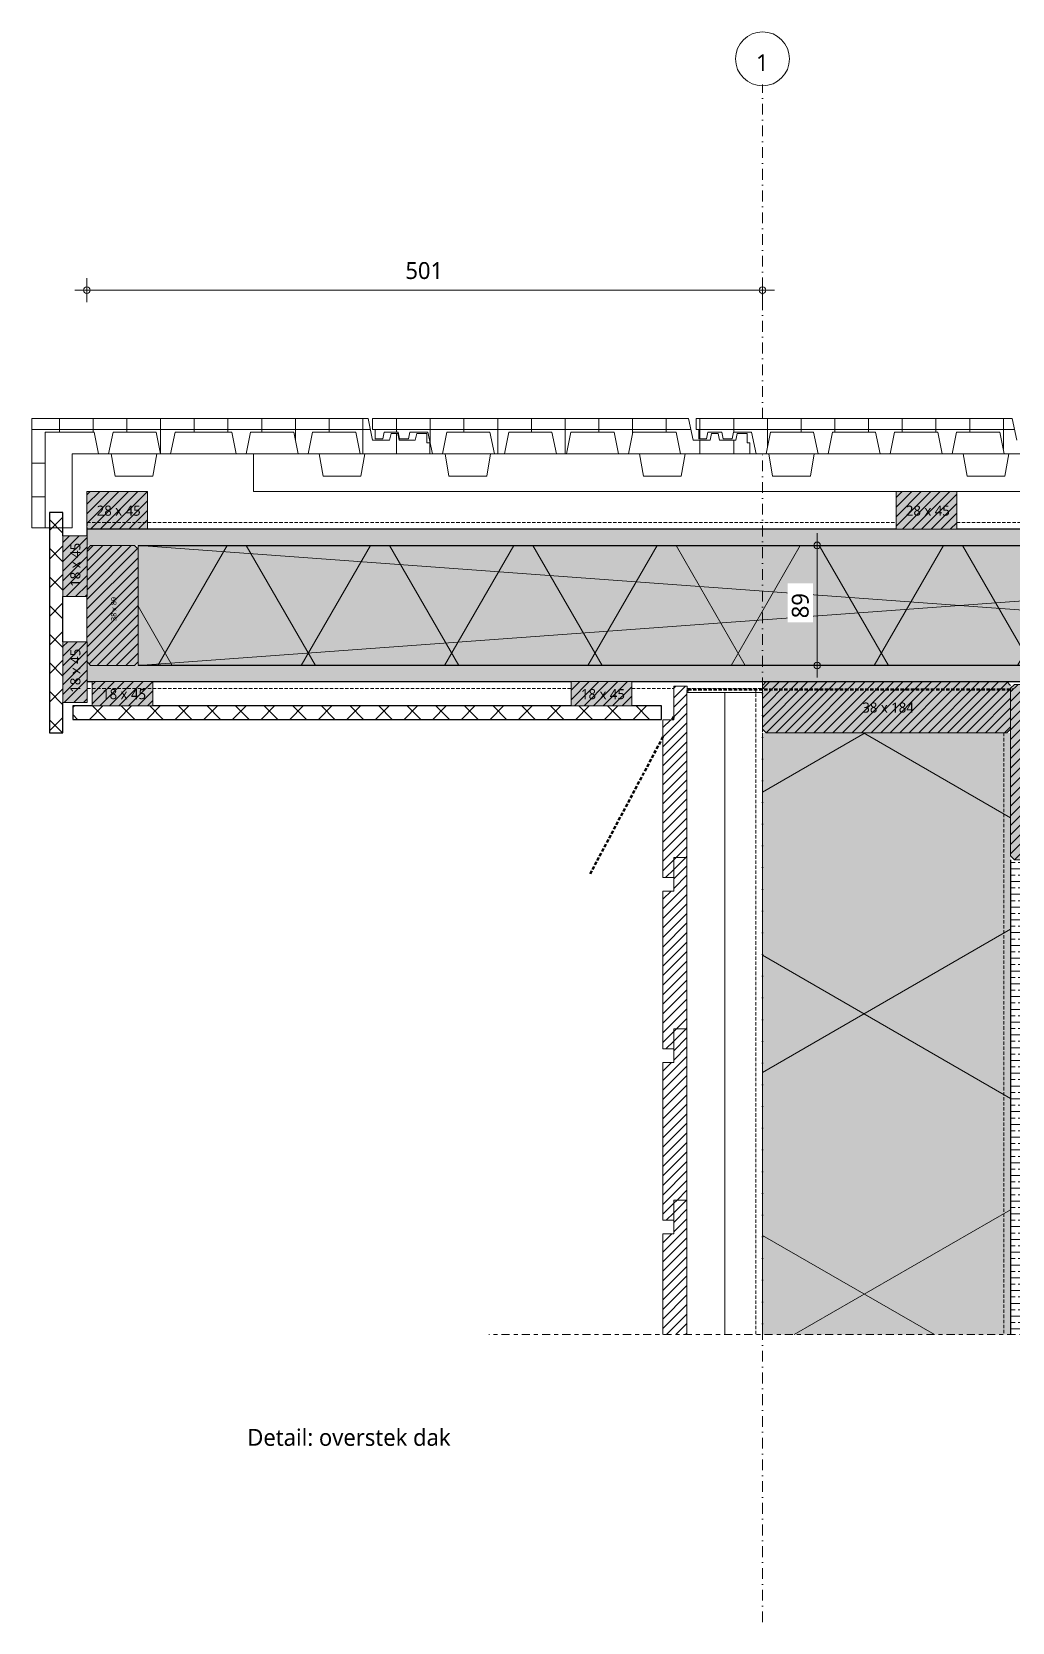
# Model space of a CAD drawing. Header units: millimetres. Extents: x 2927 to 18500, y -7154 to 6447.
# Drawn here: x 9105 to 9832, y 4066 to 5245 of the extents above; entities that cross this region are included whole.
import ezdxf

# ---------------------------------------------------------------- set-up
doc = ezdxf.new("R2010")
doc.units = ezdxf.units.MM
for name, pattern in [('MV_center', [15, 6, -3, 3, -3]), ('MV_hidden', [3.75, 2.5, -1.25]), ('MV_stramien', [16, 8, -4, 0, -4])]:
    doc.linetypes.add(name, pattern=pattern)
for name, color, linetype, lineweight in [('A-ANNO-DIMS', 211, 'Continuous', 13), ('A-ANNO-DIMS-5', 211, 'Continuous', 13), ('A-ANNO-NOTE', 131, 'Continuous', 18), ('A-DETL', 90, 'Continuous', 13), ('A-DETL-GENF', 92, 'Continuous', 18), ('A-DETL-MEDM', 33, 'Continuous', 18), ('G-ANNO-TEXT', 231, 'Continuous', 13)]:
    doc.layers.add(name, color=color, linetype=linetype, lineweight=lineweight)
doc.styles.add('Segoe UI', font='segoeui.ttf', dxfattribs={"height": 7.5})
doc.styles.add('Segoe UI_1', font='segoeui.ttf', dxfattribs={"height": 4})
doc.styles.add('Segoe UI_3', font='segoeui.ttf', dxfattribs={"height": 12.5})
doc.dimstyles.new('2_5_mm', dxfattribs={"dimscale": 304.8, "dimtxt": 13.092049, "dimasz": 0.016404, "dimexe": 0.029528, "dimexo": 0.0625, "dimgap": 0.014764, "dimtad": 1, "dimdec": 0, "dimzin": 0, "dimdsep": 46, "dimtxsty": 'Segoe UI_3', "dimblk1": 'DOTBLANK', "dimblk2": 'DOTBLANK', "dimsah": 1, "dimcen": 0.09, "dimdle": 0.029528, "dimazin": 0, "dimtfac": 1, "dimtdec": 4, "dimtix": 1, "dimtmove": 0, "dimatfit": 3, "dimfxl": 0.029528, "dimfxlon": 1, "dimtvp": 1, "dimtfill": 1, "dimtolj": 1, "dimtzin": 0, "dimarcsym": 2})
doc.dimstyles.new('2_5_mm_controle', dxfattribs={"dimscale": 304.8, "dimtxt": 13.092049, "dimasz": 0.016404, "dimexe": 0.029528, "dimexo": 0.0625, "dimgap": 0.008202, "dimtad": 1, "dimdec": 0, "dimzin": 0, "dimdsep": 46, "dimtxsty": 'Segoe UI_3', "dimblk1": 'DOTBLANK', "dimblk2": 'DOTBLANK', "dimsah": 1, "dimcen": 0.09, "dimdle": 0.029528, "dimazin": 0, "dimtfac": 1, "dimtdec": 4, "dimtix": 1, "dimtmove": 0, "dimatfit": 3, "dimfxl": 0.029528, "dimfxlon": 1, "dimtvp": 1, "dimtfill": 1, "dimtolj": 1, "dimtzin": 0, "dimarcsym": 2})
pattern_1 = [(0, (0, 0), (0, 9.476), []), (0, (0, 4.738), (0, 9.476), [4.738, -2.369])]
pattern_2 = [(45, (0, 0), (-10.606602, 10.606602), []), (135, (0, 0), (-10.606602, -10.606602), [])]
pattern_3 = [(45, (0, 0), (-3.535534, 3.535534), [])]
pattern_4 = [(0, (0, 0), (0, 25), []), (90, (0, 0), (-25, 1e-15), [])]

# ---------------------------------------------------------------- blocks, each defined once
blk = doc.blocks.new('42 isolatie - Type 1-3769778-Details Domera')
at = {"layer": 'A-DETL-GENF'}
blk.add_hatch(color=256, dxfattribs=at).paths.add_polyline_path([(470.4, 0.8), (470.4, 184.8), (24.3, 184.8), (24.3, 0.8), (306.1, 0.8)])
at = {"layer": 'A-DETL-GENF', "lineweight": 13}
h = blk.add_hatch(dxfattribs=at)
h.set_pattern_fill('FP_24', color=256, style=0, pattern_type=2)
h.set_pattern_definition([(60, (-2126.39, 181.76), (-155.885, 90), []), (120, (-2126.39, 181.76), (-155.885, -90), [])])
h.paths.add_polyline_path([(470.4, 0.8), (470.4, 184.8), (24.3, 184.8), (24.3, 0.8), (306.1, 0.8)])
at = {"layer": 'A-DETL-GENF'}
for p, q in [((470.4, 184.8), (118.3, 184.8)), ((24.3, 0.8), (470.4, 0.8))]:
    blk.add_line(p, q, dxfattribs=at)
blk = doc.blocks.new('00 hout_rechthoekig_sls - SLS 38x184-V7-Details Domera')
at = {"layer": 'A-DETL-GENF'}
blk.add_hatch(color=256, dxfattribs=at).paths.add_polyline_path([(2.8, -38), (181.2, -38), (184, -35.2), (184, -2.8), (181.2, 0), (2.8, 0), (0, -2.8), (0, -35.2)])
at = {"layer": 'A-DETL-MEDM', "lineweight": 13}
h = blk.add_hatch(dxfattribs=at)
h.set_pattern_fill('FP_25', color=256, style=0, pattern_type=2)
h.set_pattern_definition([(45, (-9646.421, -4763.016), (-3.535534, 3.535534), [])])
h.paths.add_polyline_path([(2.8, -38), (181.2, -38), (184, -35.2), (184, -2.8), (181.2, 0), (2.8, 0), (0, -2.8), (0, -35.2)])
at = {"layer": 'A-DETL-MEDM'}
for p, q in [((0, -2.8), (2.8, 0)), ((2.8, 0), (0, -2.8)), ((181.2, 0), (184, -2.8)), ((0, -2.8), (0, -35.2)), ((181.2, 0), (184, -2.8)), ((2.8, -38), (0, -35.2)), ((0, -35.2), (2.8, -38)), ((184, -35.2), (181.2, -38)), ((181.2, -38), (184, -35.2)), ((2.8, -38), (181.2, -38))]:
    blk.add_line(p, q, dxfattribs=at)
blk = doc.blocks.new('00 hout_rechthoekig_sls - Vuren Gewolmaniseerd 28x45-V8-Details Domera')
at = {"layer": 'A-DETL-GENF', "lineweight": 13}
blk.add_hatch(color=256, dxfattribs=at).paths.add_polyline_path([(45, -28), (45, 0), (0, 0), (0, -28)])
at = {"layer": 'A-DETL-MEDM', "lineweight": 13}
h = blk.add_hatch(dxfattribs=at)
h.set_pattern_fill('FP_26', color=256, style=0, pattern_type=2)
h.set_pattern_definition([(45, (-9145.421, -4904.016), (-3.535534, 3.535534), [])])
h.paths.add_polyline_path([(45, -28), (45, 0), (0, 0), (0, -28)])
at = {"layer": 'A-DETL-MEDM'}
for p, q in [((0, 0), (45, 0)), ((0, -28), (0, 0)), ((45, 0), (45, -28)), ((45, 0), (45, -28)), ((45, 0), (45, -28)), ((45, -28), (0, -28)), ((45, -28), (0, -28))]:
    blk.add_line(p, q, dxfattribs=at)
blk = doc.blocks.new('00 hout_rechthoekig_sls - SLS 38x130-4309769-Details Domera')
at = {"layer": 'A-DETL-GENF'}
blk.add_hatch(color=256, dxfattribs=at).paths.add_polyline_path([(130, -35.2), (130, -2.8), (127.2, 0), (2.8, 0), (0, -2.8), (0, -35.2), (2.8, -38), (127.2, -38)])
at = {"layer": 'A-DETL-MEDM', "lineweight": 13}
h = blk.add_hatch(dxfattribs=at)
h.set_pattern_fill('FP_27', color=256, style=0, pattern_type=2)
h.set_pattern_definition([(135, (4761.016, -9868.421), (-3.535534, -3.535534), [])])
h.paths.add_polyline_path([(130, -2.8), (127.2, 0), (2.8, 0), (0, -2.8), (0, -35.2), (2.8, -38), (127.2, -38), (130, -35.2)])
at = {"layer": 'A-DETL-MEDM'}
for p, q in [((0, -2.8), (2.8, 0)), ((2.8, 0), (0, -2.8)), ((127.2, 0), (130, -2.8)), ((0, -2.8), (0, -35.2)), ((127.2, 0), (130, -2.8)), ((130, -35.2), (130, -2.8)), ((2.8, -38), (0, -35.2)), ((0, -35.2), (2.8, -38)), ((130, -35.2), (127.2, -38)), ((127.2, -38), (130, -35.2)), ((2.8, -38), (127.2, -38))]:
    blk.add_line(p, q, dxfattribs=at)
blk = doc.blocks.new('42 isolatie - Type 1-3770469-Details Domera')
at = {"layer": 'A-DETL-GENF'}
blk.add_hatch(color=256, dxfattribs=at).paths.add_polyline_path([(1218.6, 0.8), (1218.6, 89.8), (0.3, 89.8), (0.3, 0.8), (975.1, 0.8)])
at = {"layer": 'A-DETL-GENF', "lineweight": 13}
h = blk.add_hatch(dxfattribs=at)
h.set_pattern_fill('FP_28', color=256, style=0, pattern_type=2)
h.set_pattern_definition([(60, (-357.56, 184.11), (-79.6743, 46), []), (120, (-357.56, 184.11), (-79.6743, -46), [])])
h.paths.add_polyline_path([(1218.6, 0.8), (1218.6, 89.8), (0.3, 89.8), (0.3, 0.8), (975.1, 0.8)])
at = {"layer": 'A-DETL-GENF'}
for p, q in [((1218.6, 89.8), (0.3, 89.8)), ((0.3, 89.8), (0.3, 87)), ((0.3, 87), (0.3, 3.6)), ((1218.6, 87), (1218.6, 89.8)), ((1218.6, 3.6), (1218.6, 87)), ((0.3, 3.6), (0.3, 0.8)), ((0.3, 0.8), (1218.6, 0.8)), ((1218.6, 0.8), (1218.6, 3.6))]:
    blk.add_line(p, q, dxfattribs=at)
blk = doc.blocks.new('00 hout_rechthoekig_sls - Vuren Gewolmaniseerd 18x45-V9-Details Domera')
at = {"layer": 'A-DETL-GENF', "lineweight": 13}
blk.add_hatch(color=256, dxfattribs=at).paths.add_polyline_path([(45, -18), (45, 0), (0, 0), (0, -18)])
at = {"layer": 'A-DETL-MEDM', "lineweight": 13}
h = blk.add_hatch(dxfattribs=at)
h.set_pattern_fill('FP_29', color=256, style=0, pattern_type=2)
h.set_pattern_definition([(45, (-9149.421, -4763.016), (-3.535534, 3.535534), [])])
h.paths.add_polyline_path([(45, -18), (45, 0), (0, 0), (0, -18)])
at = {"layer": 'A-DETL-MEDM'}
for p, q in [((0, 0), (45, 0)), ((0, -18), (0, 0)), ((45, 0), (45, -18)), ((45, 0), (45, -18)), ((45, 0), (45, -18)), ((45, -18), (0, -18)), ((45, -18), (0, -18))]:
    blk.add_line(p, q, dxfattribs=at)
blk = doc.blocks.new('00 hout_rechthoekig_sls - Vuren Gewolmaniseerd 18x45-V15-Details Domera')
at = {"layer": 'A-DETL-GENF', "lineweight": 13}
blk.add_hatch(color=256, dxfattribs=at).paths.add_polyline_path([(45, -18), (45, 0), (0, 0), (0, -18)])
at = {"layer": 'A-DETL-MEDM', "lineweight": 13}
h = blk.add_hatch(dxfattribs=at)
h.set_pattern_fill('FP_41', color=256, style=0, pattern_type=2)
h.set_pattern_definition([(45, (-9504.547, -4763.016), (-3.535534, 3.535534), [])])
h.paths.add_polyline_path([(45, -18), (45, 0), (0, 0), (0, -18)])
at = {"layer": 'A-DETL-MEDM'}
for p, q in [((0, 0), (45, 0)), ((0, -18), (0, 0)), ((45, 0), (45, -18)), ((45, 0), (45, -18)), ((45, 0), (45, -18)), ((45, -18), (0, -18)), ((45, -18), (0, -18))]:
    blk.add_line(p, q, dxfattribs=at)
blk = doc.blocks.new('00 hout_rechthoekig_sls - SLS 38x89-V83-Details Domera')
at = {"layer": 'A-DETL-GENF'}
blk.add_hatch(color=256, dxfattribs=at).paths.add_polyline_path([(89, -35.2), (89, -2.8), (86.2, 0), (2.8, 0), (0, -2.8), (0, -35.2), (2.7, -37.9), (38, -37.9), (38, -38), (71.4, -38), (71.4, -37.9), (86.3, -37.9)])
at = {"layer": 'A-DETL-MEDM', "lineweight": 13}
h = blk.add_hatch(dxfattribs=at)
h.set_pattern_fill('FP_132', color=256, style=0, pattern_type=2)
h.set_pattern_definition([(135, (4864.016, -9183.421), (-3.535534, -3.535534), [])])
h.paths.add_polyline_path([(89, -35.2), (89, -2.8), (86.2, 0), (2.8, 0), (0, -2.8), (0, -35.2), (2.7, -37.9), (38, -37.9), (38, -38), (71.4, -38), (71.4, -37.9), (86.3, -37.9)])
at = {"layer": 'A-DETL-MEDM'}
for p, q in [((0, -2.8), (2.8, 0)), ((2.8, 0), (0, -2.8)), ((2.8, 0), (86.2, 0)), ((86.2, 0), (89, -2.8)), ((0, -2.8), (0, -35.2)), ((86.2, 0), (89, -2.8)), ((89, -35.2), (89, -2.8)), ((2.7, -37.9), (0, -35.2)), ((0, -35.2), (2.7, -37.9)), ((89, -35.2), (86.3, -37.9)), ((86.3, -37.9), (89, -35.2)), ((38, -38), (71.4, -38))]:
    blk.add_line(p, q, dxfattribs=at)
blk = doc.blocks.new('NLRS_00_DI_maskeer - Type 1-4234562-Details Domera')
at = {"layer": 'A-DETL-GENF', "linetype": 'MV_center'}
blk.add_line((350.5, 0), (-100, 0), dxfattribs=at)
blk = doc.blocks.new('00 hout_rechthoekig_sls - Vuren Gewolmaniseerd 18x45-V84-Details Domera')
at = {"layer": 'A-DETL-GENF', "lineweight": 13}
blk.add_hatch(color=256, dxfattribs=at).paths.add_polyline_path([(0, -18), (45, -18), (45, 0), (0, 0)])
at = {"layer": 'A-DETL-MEDM', "lineweight": 13}
h = blk.add_hatch(dxfattribs=at)
h.set_pattern_fill('FP_133', color=256, style=0, pattern_type=2)
h.set_pattern_definition([(315, (-4747.592, 9127.565), (3.535534, 3.535534), [])])
h.paths.add_polyline_path([(0, -18), (45, -18), (45, 0), (0, 0)])
at = {"layer": 'A-DETL-MEDM'}
for p, q in [((0, 0), (45, 0)), ((0, -18), (0, 0)), ((45, 0), (45, -18)), ((45, 0), (45, -18)), ((45, 0), (45, -18)), ((45, -18), (0, -18)), ((45, -18), (0, -18))]:
    blk.add_line(p, q, dxfattribs=at)
blk = doc.blocks.new('00 hout_rechthoekig_sls - Vuren Gewolmaniseerd 18x45-V85-Details Domera')
at = {"layer": 'A-DETL-GENF', "lineweight": 13}
blk.add_hatch(color=256, dxfattribs=at).paths.add_polyline_path([(0, -18), (45, -18), (45, 0), (0, 0)])
at = {"layer": 'A-DETL-MEDM', "lineweight": 13}
h = blk.add_hatch(dxfattribs=at)
h.set_pattern_fill('FP_134', color=256, style=0, pattern_type=2)
h.set_pattern_definition([(315, (-4826.016, 9127.565), (3.535534, 3.535534), [])])
h.paths.add_polyline_path([(0, -18), (45, -18), (45, 0), (0, 0)])
at = {"layer": 'A-DETL-MEDM'}
for p, q in [((0, 0), (45, 0)), ((0, -18), (0, 0)), ((45, 0), (45, -18)), ((45, 0), (45, -18)), ((45, 0), (45, -18)), ((45, -18), (0, -18)), ((45, -18), (0, -18))]:
    blk.add_line(p, q, dxfattribs=at)
blk = doc.blocks.new('00 hout_rechthoekig_sls - Vuren Gewolmaniseerd 28x45-V86-Details Domera')
at = {"layer": 'A-DETL-GENF', "lineweight": 13}
blk.add_hatch(color=256, dxfattribs=at).paths.add_polyline_path([(45, -28), (45, 0), (0, 0), (0, -28)])
at = {"layer": 'A-DETL-MEDM', "lineweight": 13}
h = blk.add_hatch(dxfattribs=at)
h.set_pattern_fill('FP_135', color=256, style=0, pattern_type=2)
h.set_pattern_definition([(45, (-9745.421, -4904.016), (-3.535534, 3.535534), [])])
h.paths.add_polyline_path([(45, -28), (45, 0), (0, 0), (0, -28)])
at = {"layer": 'A-DETL-MEDM'}
for p, q in [((0, 0), (45, 0)), ((0, -28), (0, 0)), ((45, 0), (45, -28)), ((45, 0), (45, -28)), ((45, 0), (45, -28)), ((45, -28), (0, -28)), ((45, -28), (0, -28))]:
    blk.add_line(p, q, dxfattribs=at)
blk = doc.blocks.new('DIMBLOCK36-Details Domera')
at = {"layer": 'A-ANNO-DIMS-5'}
for p, q in [((9686.9, 4766), (9686.9, 4873)), ((9686.9, 4864), (9677.9, 4864)), ((9686.9, 4864), (9695.9, 4864)), ((9686.9, 4775), (9677.9, 4775)), ((9686.9, 4775), (9695.9, 4775))]:
    blk.add_line(p, q, dxfattribs=at)
for centre in [(9686.9, 4864), (9686.9, 4775)]:
    blk.add_circle(centre, 2.5, dxfattribs=at)
at = {"layer": 'A-ANNO-DIMS-5', "color": 0, "insert": (9668.1, 4810), "char_height": 12.5, "width": 22.852, "attachment_point": 1, "rotation": 90, "line_spacing_factor": 1.142579, "style": 'Segoe UI_3', "bg_fill": 3, "box_fill_scale": 1.25, "bg_fill_color": 9, "bg_fill_true_color": 13158600, "bg_fill_transparency": 0}
blk.add_mtext('89', dxfattribs=at)
blk = doc.blocks.new('_DotBlank')
at = {"color": 0, "linetype": 'ByBlock', "lineweight": -2}
blk.add_line((-0.5, 0), (-1, 0), dxfattribs=at)
blk.add_circle((0, 0), 0.5, dxfattribs=at)
blk = doc.blocks.new('DIMBLOCK108-Details Domera')
at = {"layer": 'A-ANNO-DIMS-5'}
for p, q in [((9145.4, 5053.2), (9145.4, 5062.2)), ((9646.4, 5053.2), (9646.4, 5062.2)), ((9136.4, 5053.2), (9655.4, 5053.2)), ((9145.4, 5053.2), (9145.4, 5044.2)), ((9646.4, 5053.2), (9646.4, 5044.2))]:
    blk.add_line(p, q, dxfattribs=at)
for centre in [(9145.4, 5053.2), (9646.4, 5053.2)]:
    blk.add_circle(centre, 2.5, dxfattribs=at)
at = {"layer": 'A-ANNO-DIMS-5', "color": 0, "insert": (9381.6, 5074), "char_height": 12.5, "width": 34.277, "attachment_point": 1, "line_spacing_factor": 1.142579, "style": 'Segoe UI_3', "bg_fill": 3, "box_fill_scale": 1.25, "bg_fill_color": 9, "bg_fill_true_color": 13158600, "bg_fill_transparency": 0}
blk.add_mtext('501', dxfattribs=at)

msp = doc.modelspace()

# ---------------------------------------------------------------- hatches: boundary and pattern name
at = {"layer": 'A-DETL-GENF', "lineweight": 13}
h = msp.add_hatch(dxfattribs=at)
h.set_pattern_fill('FP_2', color=253, style=0, pattern_type=2)
h.set_pattern_definition(pattern_4)
h.paths.add_polyline_path([(9114.6, 4877), (9114.6, 4948), (9150.8, 4948), (9154.1, 4932), (9161.4, 4932), (9164.8, 4948), (9196.8, 4948), (9200.1, 4932), (9207.4, 4932), (9210.8, 4948), (9252.8, 4948), (9256.1, 4932), (9263.4, 4932), (9266.8, 4948), (9298.8, 4948), (9302.1, 4932), (9309.4, 4932), (9312.8, 4948), (9344.8, 4948), (9348.1, 4932), (9399.6, 4932), (9399.6, 4940), (9397.6, 4940), (9397.6, 4947), (9390, 4947), (9388.9, 4942), (9376.9, 4942), (9375.9, 4947), (9371, 4947), (9369.9, 4942), (9357.3, 4942), (9354, 4958), (9104.6, 4958), (9104.6, 4877)])
h = msp.add_hatch(dxfattribs=at)
h.set_pattern_fill('FP_2', color=253, style=0, pattern_type=2)
h.set_pattern_definition(pattern_4)
h.paths.add_polyline_path([(9493.7, 4932), (9501, 4932), (9504.3, 4948), (9536.3, 4948), (9539.7, 4932), (9547, 4932), (9550.3, 4948), (9582.3, 4948), (9585.7, 4932), (9637.1, 4932), (9637.1, 4940), (9635.1, 4940), (9635.1, 4947), (9627.6, 4947), (9626.5, 4942), (9614.5, 4942), (9613.5, 4947), (9608.6, 4947), (9607.5, 4942), (9594.9, 4942), (9591.5, 4958), (9357.1, 4958), (9357.1, 4950), (9359.1, 4950), (9359.1, 4943), (9364.8, 4943), (9365.9, 4948), (9376.2, 4948), (9377.3, 4943), (9384, 4943), (9385, 4948), (9398.3, 4948), (9401.7, 4932), (9409, 4932), (9412.3, 4948), (9444.3, 4948), (9447.7, 4932), (9455, 4932), (9458.3, 4948), (9490.3, 4948)])
h = msp.add_hatch(dxfattribs=at)
h.set_pattern_fill('FP_2', color=253, style=0, pattern_type=2)
h.set_pattern_definition(pattern_4)
h.paths.add_polyline_path([(9825.7, 4932), (9877.1, 4932), (9877.1, 4940), (9875.1, 4940), (9875.1, 4947), (9867.6, 4947), (9866.5, 4942), (9854.5, 4942), (9853.5, 4947), (9848.6, 4947), (9847.5, 4942), (9834.9, 4942), (9831.5, 4958), (9597.1, 4958), (9597.1, 4950), (9599.1, 4950), (9599.1, 4943), (9604.8, 4943), (9605.9, 4948), (9616.2, 4948), (9617.3, 4943), (9624, 4943), (9625, 4948), (9638.3, 4948), (9641.7, 4932), (9649, 4932), (9652.3, 4948), (9684.3, 4948), (9687.7, 4932), (9695, 4932), (9698.3, 4948), (9730.3, 4948), (9733.7, 4932), (9741, 4932), (9744.3, 4948), (9776.3, 4948), (9779.7, 4932), (9787, 4932), (9790.3, 4948), (9822.3, 4948)])
h = msp.add_hatch(dxfattribs=at)
h.set_pattern_fill('FP_19', color=253, style=0, pattern_type=2)
h.set_pattern_definition(pattern_2)
h.paths.add_polyline_path([(9127.6, 4725), (9127.6, 4888.5), (9117.6, 4888.5), (9117.6, 4725)])
h = msp.add_hatch(dxfattribs=at)
h.set_pattern_fill('FP_4', color=250, style=0, pattern_type=2)
h.set_pattern_definition(pattern_1)
h.paths.add_polyline_path([(9148.2, 4864), (10439.7, 4864), (10439.7, 4876), (9145.4, 4876), (9145.4, 4871), (9145.6, 4871), (9145.6, 4864)])
h = msp.add_hatch(dxfattribs=at)
h.set_pattern_fill('FP_4', color=250, style=0, pattern_type=2)
h.set_pattern_definition(pattern_1)
h.paths.add_polyline_path([(9149.4, 4763), (10439.7, 4763), (10439.7, 4775), (9145.6, 4775), (9145.6, 4763), (9148.2, 4763)])
h = msp.add_hatch(dxfattribs=at)
h.set_pattern_fill('FP_10', color=250, style=0, pattern_type=2)
h.set_pattern_definition(pattern_3)
h.paths.add_polyline_path([(9572.6, 4617.7), (9580.6, 4617.7), (9580.6, 4632.7), (9590.4, 4632.7), (9590.4, 4755), (9590.6, 4755), (9590.6, 4759.7), (9580.6, 4759.7), (9580.6, 4734.7), (9572.6, 4734.7), (9572.6, 4632.7)])
h = msp.add_hatch(dxfattribs=at)
h.set_pattern_fill('FP_19', color=253, style=0, pattern_type=2)
h.set_pattern_definition(pattern_2)
h.paths.add_polyline_path([(9134.9, 4735), (9571.4, 4735), (9571.4, 4745), (9134.9, 4745)])
h = msp.add_hatch(dxfattribs=at)
h.set_pattern_fill('FP_10', color=250, style=0, pattern_type=2)
h.set_pattern_definition(pattern_3)
h.paths.add_polyline_path([(9580.6, 4490.7), (9580.6, 4505.7), (9590.4, 4505.7), (9590.4, 4632.7), (9580.6, 4632.7), (9580.6, 4607.7), (9572.6, 4607.7), (9572.6, 4490.7)])
h = msp.add_hatch(dxfattribs=at)
h.set_pattern_fill('FP_4', color=250, style=0, pattern_type=2)
h.set_pattern_definition(pattern_1)
h.paths.add_polyline_path([(9830.4, 4278.9), (9839.4, 4278.9), (9839.4, 4631), (9830.4, 4631), (9830.4, 4443.2)])
h = msp.add_hatch(dxfattribs=at)
h.set_pattern_fill('FP_10', color=250, style=0, pattern_type=2)
h.set_pattern_definition(pattern_3)
h.paths.add_polyline_path([(9572.6, 4363.7), (9580.6, 4363.7), (9580.6, 4378.7), (9590.4, 4378.7), (9590.4, 4505.7), (9580.6, 4505.7), (9580.6, 4480.7), (9572.6, 4480.7), (9572.6, 4378.7)])
h = msp.add_hatch(dxfattribs=at)
h.set_pattern_fill('FP_10', color=250, style=0, pattern_type=2)
h.set_pattern_definition(pattern_3)
h.paths.add_polyline_path([(9580.6, 4278.9), (9590.4, 4278.9), (9590.4, 4378.7), (9580.6, 4378.7), (9580.6, 4353.7), (9572.6, 4353.7), (9572.6, 4278.9), (9578.4, 4278.9)])

# ---------------------------------------------------------------- linework, layer by layer
at = {"layer": 'A-DETL', "linetype": 'MV_stramien', "lineweight": 18}
for p, q in [((9646.4, 4958), (9646.4, 5205.7)), ((9646.4, 4065.7), (9646.4, 4932))]:
    msp.add_line(p, q, dxfattribs=at)
at = {"layer": 'A-DETL', "lineweight": 18}
for p, q in [((9354, 4958), (9104.6, 4958)), ((9104.6, 4958), (9104.6, 4877)), ((9357.3, 4942), (9354, 4958)), ((9357.1, 4958), (9357.1, 4950)), ((9591.5, 4958), (9357.1, 4958)), ((9594.9, 4942), (9591.5, 4958)), ((9597.1, 4958), (9597.1, 4950)), ((9831.5, 4958), (9597.1, 4958)), ((9834.9, 4942), (9831.5, 4958)), ((9114.6, 4948), (9150.8, 4948)), ((9114.6, 4877), (9114.6, 4948)), ((9150.8, 4948), (9154.1, 4932)), ((9161.4, 4932), (9164.8, 4948)), ((9164.8, 4948), (9196.8, 4948)), ((9196.8, 4948), (9200.1, 4932)), ((9207.4, 4932), (9210.8, 4948)), ((9210.8, 4948), (9252.8, 4948)), ((9252.8, 4948), (9256.1, 4932)), ((9263.4, 4932), (9266.8, 4948)), ((9266.8, 4948), (9298.8, 4948)), ((9298.8, 4948), (9302.1, 4932)), ((9309.4, 4932), (9312.8, 4948)), ((9312.8, 4948), (9344.8, 4948)), ((9344.8, 4948), (9348.1, 4932)), ((9357.1, 4950), (9359.1, 4950)), ((9369.9, 4942), (9357.3, 4942)), ((9359.1, 4950), (9359.1, 4943)), ((9359.1, 4943), (9364.8, 4943)), ((9364.8, 4943), (9365.9, 4948)), ((9365.9, 4948), (9376.2, 4948)), ((9371, 4947), (9369.9, 4942)), ((9375.9, 4947), (9371, 4947)), ((9376.9, 4942), (9375.9, 4947)), ((9376.2, 4948), (9377.3, 4943)), ((9388.9, 4942), (9376.9, 4942)), ((9377.3, 4943), (9384, 4943)), ((9384, 4943), (9385, 4948)), ((9385, 4948), (9398.3, 4948)), ((9390, 4947), (9388.9, 4942)), ((9397.6, 4947), (9390, 4947)), ((9397.6, 4940), (9397.6, 4947)), ((9399.6, 4940), (9397.6, 4940)), ((9398.3, 4948), (9401.7, 4932)), ((9399.6, 4932), (9399.6, 4940)), ((9409, 4932), (9412.3, 4948)), ((9412.3, 4948), (9444.3, 4948)), ((9444.3, 4948), (9447.7, 4932)), ((9455, 4932), (9458.3, 4948)), ((9458.3, 4948), (9490.3, 4948)), ((9490.3, 4948), (9493.7, 4932)), ((9501, 4932), (9504.3, 4948)), ((9504.3, 4948), (9536.3, 4948)), ((9536.3, 4948), (9539.7, 4932)), ((9547, 4932), (9550.3, 4948)), ((9550.3, 4948), (9582.3, 4948)), ((9582.3, 4948), (9585.7, 4932)), ((9607.5, 4942), (9594.9, 4942)), ((9597.1, 4950), (9599.1, 4950)), ((9599.1, 4950), (9599.1, 4943)), ((9599.1, 4943), (9604.8, 4943)), ((9604.8, 4943), (9605.9, 4948)), ((9605.9, 4948), (9616.2, 4948)), ((9608.6, 4947), (9607.5, 4942)), ((9613.5, 4947), (9608.6, 4947)), ((9614.5, 4942), (9613.5, 4947)), ((9626.5, 4942), (9614.5, 4942)), ((9616.2, 4948), (9617.3, 4943)), ((9617.3, 4943), (9624, 4943)), ((9624, 4943), (9625, 4948)), ((9625, 4948), (9638.3, 4948)), ((9627.6, 4947), (9626.5, 4942)), ((9635.1, 4947), (9627.6, 4947)), ((9635.1, 4940), (9635.1, 4947)), ((9637.1, 4940), (9635.1, 4940)), ((9637.1, 4932), (9637.1, 4940)), ((9638.3, 4948), (9641.7, 4932)), ((9649, 4932), (9652.3, 4948)), ((9652.3, 4948), (9684.3, 4948)), ((9684.3, 4948), (9687.7, 4932)), ((9695, 4932), (9698.3, 4948)), ((9698.3, 4948), (9730.3, 4948)), ((9730.3, 4948), (9733.7, 4932)), ((9741, 4932), (9744.3, 4948)), ((9744.3, 4948), (9776.3, 4948)), ((9776.3, 4948), (9779.7, 4932)), ((9787, 4932), (9790.3, 4948)), ((9790.3, 4948), (9822.3, 4948)), ((9822.3, 4948), (9825.7, 4932)), ((9134.6, 4932), (9134.6, 4877)), ((9348.1, 4932), (9134.6, 4932)), ((9154.1, 4932), (9161.4, 4932)), ((9166.3, 4915.4), (9163.4, 4932)), ((9197.3, 4932), (9194.3, 4915.4)), ((9200.1, 4932), (9207.4, 4932)), ((9256.1, 4932), (9263.4, 4932)), ((9302.1, 4932), (9268.9, 4932)), ((9268.9, 4932), (9268.9, 4904)), ((9302.1, 4932), (9309.4, 4932)), ((9348.1, 4932), (9309.4, 4932)), ((9317.7, 4932), (9320.6, 4915.4)), ((9348.1, 4932), (9399.6, 4932)), ((9348.6, 4915.4), (9351.6, 4932)), ((9401.7, 4932), (9399.6, 4932)), ((9401.7, 4932), (9409, 4932)), ((9447.7, 4932), (9409, 4932)), ((9589.1, 4932), (9409, 4932)), ((9413.9, 4915.4), (9411, 4932)), ((9444.8, 4932), (9441.9, 4915.4)), ((9447.7, 4932), (9455, 4932)), ((9493.7, 4932), (9455, 4932)), ((9493.7, 4932), (9501, 4932)), ((9539.7, 4932), (9501, 4932)), ((9539.7, 4932), (9547, 4932)), ((9585.7, 4932), (9547, 4932)), ((9555.3, 4932), (9558.2, 4915.4)), ((9585.7, 4932), (9637.1, 4932)), ((9586.2, 4915.4), (9589.1, 4932)), ((9641.7, 4932), (9637.1, 4932)), ((9641.7, 4932), (9649, 4932)), ((9687.7, 4932), (9649, 4932)), ((9829.1, 4932), (9649, 4932)), ((9653.9, 4915.4), (9651, 4932)), ((9684.8, 4932), (9681.9, 4915.4)), ((9687.7, 4932), (9695, 4932)), ((9733.7, 4932), (9695, 4932)), ((9733.7, 4932), (9741, 4932)), ((9779.7, 4932), (9741, 4932)), ((9779.7, 4932), (9787, 4932)), ((9825.7, 4932), (9787, 4932)), ((9795.3, 4932), (9798.2, 4915.4)), ((9825.7, 4932), (9877.1, 4932)), ((9826.2, 4915.4), (9829.1, 4932)), ((9194.3, 4915.4), (9166.3, 4915.4)), ((9320.6, 4915.4), (9348.6, 4915.4)), ((9441.9, 4915.4), (9413.9, 4915.4)), ((9558.2, 4915.4), (9586.2, 4915.4)), ((9681.9, 4915.4), (9653.9, 4915.4)), ((9798.2, 4915.4), (9826.2, 4915.4)), ((9268.9, 4904), (9745.4, 4904)), ((9790.4, 4904), (10345.4, 4904)), ((9104.6, 4877), (9114.6, 4877)), ((9134.6, 4877), (9114.6, 4877)), ((9183.4, 4775), (10401.7, 4864)), ((10401.7, 4775), (9184.1, 4864)), ((9590.6, 4759.7), (9580.6, 4759.7)), ((9580.6, 4759.7), (9580.6, 4734.7)), ((9590.4, 4755), (9590.4, 4278.9)), ((9618.4, 4755), (9590.4, 4755)), ((9590.6, 4755), (9590.6, 4759.7)), ((9646.4, 4755), (9618.4, 4755)), ((9618.4, 4278.9), (9618.4, 4755)), ((9580.6, 4734.7), (9572.6, 4734.7)), ((9572.6, 4734.7), (9572.6, 4617.7)), ((9646.4, 4278.9), (9646.4, 4725)), ((9590.4, 4632.7), (9580.6, 4632.7)), ((9580.6, 4632.7), (9580.6, 4607.7)), ((9572.6, 4617.7), (9580.6, 4617.7)), ((9580.6, 4607.7), (9572.6, 4607.7)), ((9572.6, 4607.7), (9572.6, 4490.7)), ((9590.4, 4505.7), (9580.6, 4505.7)), ((9580.6, 4505.7), (9580.6, 4480.7)), ((9572.6, 4490.7), (9580.6, 4490.7)), ((9580.6, 4480.7), (9572.6, 4480.7)), ((9572.6, 4480.7), (9572.6, 4363.7)), ((9590.4, 4378.7), (9580.6, 4378.7)), ((9580.6, 4378.7), (9580.6, 4353.7)), ((9572.6, 4363.7), (9580.6, 4363.7)), ((9580.6, 4353.7), (9572.6, 4353.7)), ((9572.6, 4353.7), (9572.6, 4278.9))]:
    msp.add_line(p, q, dxfattribs=at)
at = {"layer": 'A-DETL', "lineweight": 25}
for p, q in [((9127.6, 4888.5), (9117.6, 4888.5)), ((9117.6, 4888.5), (9117.6, 4725)), ((9127.6, 4871), (9127.6, 4888.5)), ((9745.4, 4876), (9145.4, 4876)), ((9145.4, 4876), (9145.4, 4871)), ((10345.4, 4876), (9790.4, 4876)), ((9183.4, 4864), (10401.7, 4864)), ((9127.6, 4792.6), (9127.6, 4826)), ((10401.7, 4775), (9183.4, 4775)), ((9145.6, 4763), (9149.4, 4763)), ((9194.4, 4763), (9504.5, 4763)), ((9549.5, 4763), (10439.7, 4763)), ((9127.6, 4725), (9127.6, 4747.6)), ((9149.4, 4745), (9134.9, 4745)), ((9134.9, 4745), (9134.9, 4735)), ((9504.5, 4745), (9194.4, 4745)), ((9571.4, 4745), (9549.5, 4745)), ((9571.4, 4735), (9571.4, 4745)), ((9134.9, 4735), (9571.4, 4735)), ((9117.6, 4725), (9127.6, 4725)), ((9830.4, 4631), (9830.4, 4278.9))]:
    msp.add_line(p, q, dxfattribs=at)
at = {"layer": 'A-DETL', "linetype": 'MV_hidden', "lineweight": 18}
for p, q in [((9145.6, 4881), (9145.6, 4871)), ((9145.6, 4881), (9745.4, 4881)), ((9790.4, 4881), (10345.4, 4881)), ((9145.6, 4758), (9504.5, 4758)), ((9549.5, 4758), (9580.6, 4758)), ((9590.6, 4758), (9647.3, 4758)), ((9641.4, 4758), (9641.4, 4278.9)), ((9825.4, 4725), (9825.4, 4278.9))]:
    msp.add_line(p, q, dxfattribs=at)
at = {"layer": 'A-DETL', "linetype": 'MV_hidden', "lineweight": 50}
for p, q in [((9591.3, 4757.1), (9590.6, 4755.8)), ((9591.3, 4757.1), (9832.1, 4757.1)), ((9580.6, 4737), (9579.3, 4734.7)), ((9572.6, 4722), (9518.1, 4619.6))]:
    msp.add_line(p, q, dxfattribs=at)
at = {"layer": 'A-DETL', "lineweight": 18}
msp.add_circle((9646.4, 5224.7), 20, dxfattribs=at)

# ---------------------------------------------------------------- block references
at = {"layer": 'A-DETL-GENF'}
msp.add_blockref('42 isolatie - Type 1-3770469-Details Domera', (9183.1, 4774.2), dxfattribs=at)
at = {"layer": 'A-DETL-GENF', "rotation": 270.0000000000001}
msp.add_blockref('42 isolatie - Type 1-3769778-Details Domera', (9645.6, 4749.3), dxfattribs=at)
at = {"layer": 'A-DETL-GENF', "linetype": 'MV_center'}
msp.add_blockref('NLRS_00_DI_maskeer - Type 1-4234562-Details Domera', (9543.4, 4278.9), dxfattribs=at)
at = {"layer": 'A-DETL-MEDM', "lineweight": 13}
for name, p in [('00 hout_rechthoekig_sls - Vuren Gewolmaniseerd 28x45-V8-Details Domera', (9145.4, 4904)), ('00 hout_rechthoekig_sls - Vuren Gewolmaniseerd 28x45-V86-Details Domera', (9745.4, 4904)), ('00 hout_rechthoekig_sls - Vuren Gewolmaniseerd 18x45-V9-Details Domera', (9149.4, 4763)), ('00 hout_rechthoekig_sls - Vuren Gewolmaniseerd 18x45-V15-Details Domera', (9504.5, 4763))]:
    msp.add_blockref(name, p, dxfattribs=at)
at = {"layer": 'A-DETL-MEDM', "lineweight": 13, "rotation": 90}
for name, p in [('00 hout_rechthoekig_sls - Vuren Gewolmaniseerd 18x45-V85-Details Domera', (9127.6, 4826)), ('00 hout_rechthoekig_sls - Vuren Gewolmaniseerd 18x45-V84-Details Domera', (9127.6, 4747.6))]:
    msp.add_blockref(name, p, dxfattribs=at)
at = {"layer": 'A-DETL-MEDM', "rotation": 270.0000000000001}
for name, p in [('00 hout_rechthoekig_sls - SLS 38x89-V83-Details Domera', (9183.4, 4864)), ('00 hout_rechthoekig_sls - SLS 38x130-4309769-Details Domera', (9868.4, 4761))]:
    msp.add_blockref(name, p, dxfattribs=at)
at = {"layer": 'A-DETL-MEDM'}
msp.add_blockref('00 hout_rechthoekig_sls - SLS 38x184-V7-Details Domera', (9646.4, 4763), dxfattribs=at)

# ---------------------------------------------------------------- texts
at = {"layer": 'A-ANNO-NOTE', "lineweight": 13, "char_height": 7.5, "attachment_point": 1, "style": 'Segoe UI'}
for s, insert, width in [('28 x 45', (9152.7, 4893.5), 40.485), ('28 x 45', (9752.7, 4893.5), 40.485), ('18 x 45', (9156.7, 4757.5), 40.485), ('18 x 45', (9511.8, 4757.5), 40.485), ('38 x 184', (9720.4, 4747.5), 47.3)]:
    msp.add_mtext(s, dxfattribs=dict(at, insert=insert, width=width))
at = {"layer": 'A-ANNO-NOTE', "lineweight": 13, "attachment_point": 1, "rotation": 90}
for s, insert, char_height, width, style in [('18 x 45', (9133.1, 4833.3), 7.5, 40.485, 'Segoe UI'), ('38 x 89', (9163.3, 4808), 4, 23.65, 'Segoe UI_1'), ('18 x 45', (9133.1, 4754.8), 7.5, 40.485, 'Segoe UI')]:
    msp.add_mtext(s, dxfattribs=dict(at, insert=insert, char_height=char_height, width=width, style=style))
at = {"layer": 'G-ANNO-TEXT', "color": 7, "char_height": 12.5, "attachment_point": 1, "style": 'Segoe UI_3'}
for s, insert, width in [('1', (9641.6, 5228.1), 11.624), ('Detail: overstek dak', (9264.4, 4209), 183.186)]:
    msp.add_mtext(s, dxfattribs=dict(at, insert=insert, width=width))

# ---------------------------------------------------------------- next in the draw order: dimensions: what is measured, and where the dimension line sits
at = {"layer": 'A-ANNO-DIMS'}
dim = msp.add_linear_dim(base=(9646.4, 5053.2), p1=(9145.4, 5044.2), p2=(9646.4, 5062.2), dimstyle='2_5_mm', override={"dimpost": '<>', "dimfxl": 501.323249}, dxfattribs=at)
dim.commit()
dim.dimension.update_dxf_attribs({"geometry": 'DIMBLOCK108-Details Domera', "text_midpoint": (9395.9, 5064.2)})
dim = msp.add_linear_dim(base=(9686.9, 4864), p1=(9677.9, 4775), p2=(9677.9, 4864), angle=90, dimstyle='2_5_mm_controle', override={"dimpost": '<>', "dimfxl": 89}, dxfattribs=at)
dim.commit()
dim.dimension.update_dxf_attribs({"geometry": 'DIMBLOCK36-Details Domera', "text_midpoint": (9678, 4819.5)})

doc.saveas('drawing.dxf')
